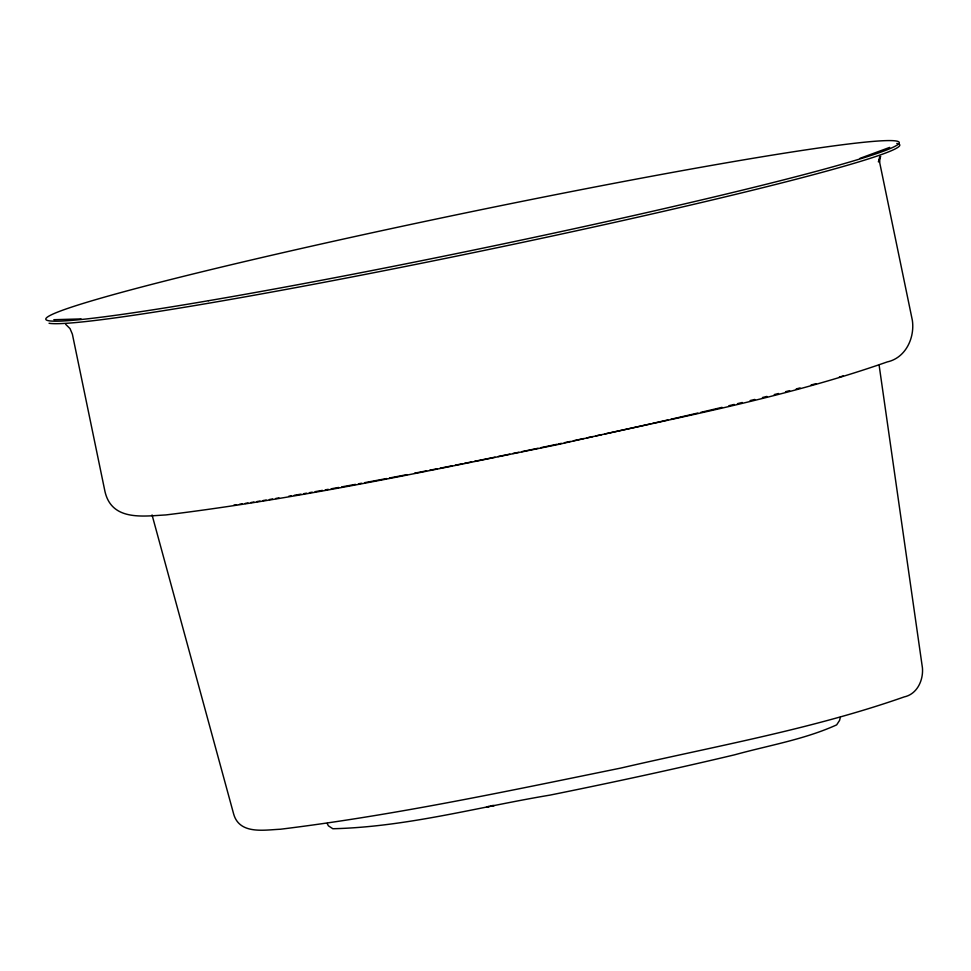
<?xml version="1.0" encoding="UTF-8"?>
<svg xmlns="http://www.w3.org/2000/svg" width="971" height="971" viewBox="0 0 971 971"><rect width="100%" height="100%" fill="white"/><g stroke="black" fill="none" stroke-linecap="round" stroke-linejoin="round"><path stroke-width="1.46" d="M840.364 717.193L839.563 720.421L836.65 724.876C804.279 739.55 768.716 745.376 734.646 754.807C673.34 769.384 611.742 782.626 549.974 795.115C477.902 807.107 406.145 827.037 332.835 828.736L328.368 825.799L327.166 823.408M880.685 156.38L878.439 161.975L879.702 156.877L879.762 162.946L912.352 320.333C914.913 337.859 905.664 357.947 887.215 361.928C780.866 399.239 669.189 418.756 559.624 444.184C428.964 470.801 298.291 498.718 165.847 514.933C142.871 516.184 111.823 521.196 104.989 491.593L72.388 334.206L70.033 328.623L65.725 324.375M859.942 158.37L889.691 147.398M488.474 806.428L486.544 807.022L494.312 805.566M490.816 805.894L493.317 805.396M53.83 319.702L81.054 318.925M152.059 514.946L233.671 814.086C239.558 834.817 264.246 829.914 280.352 829.246C394.881 815.215 507.894 791.074 620.87 768.061C715.615 746.068 812.205 729.197 904.159 696.923C917.158 694.18 923.433 680.27 922.45 667.987L879.143 365.351M896.791 143.441A435.93 19.019 -11.7 0 1 523.6 242.155A435.93 19.019 -11.7 0 1 49.06 323.258M843.131 375.959A373.653 16.301 -11.7 0 1 839.296 377.1M815.907 383.691A373.653 16.301 -11.7 0 1 811.028 385.014M800.08 387.927A373.653 16.301 -11.7 0 1 796.232 388.934M789.617 390.658A373.653 16.301 -11.7 0 1 785.539 391.714M778.548 393.498A373.653 16.301 -11.7 0 1 774.251 394.578M766.92 396.423A373.653 16.301 -11.7 0 1 762.429 397.54M754.795 399.433A373.653 16.301 -11.7 0 1 750.134 400.574M742.257 402.492A373.653 16.301 -11.7 0 1 737.462 403.657M734.246 404.434A373.653 16.301 -11.7 0 1 728.881 405.72M722.036 407.347A373.653 16.301 -11.7 0 1 700.734 412.372M697.809 413.051A373.653 16.301 -11.7 0 1 670.9 419.254M667.854 419.945A373.653 16.301 -11.7 0 1 652.5 423.417M650.958 423.769A373.653 16.301 -11.7 0 1 604.727 434.013M601.753 434.656A373.653 16.301 -11.7 0 1 595.806 435.955M592.82 436.598A373.653 16.301 -11.7 0 1 586.836 437.885M583.85 438.54A373.653 16.301 -11.7 0 1 573.363 440.785M570.378 441.429A373.653 16.301 -11.7 0 1 564.394 442.703M561.396 443.334A373.653 16.301 -11.7 0 1 558.41 443.978M556.966 444.281A373.653 16.301 -11.7 0 1 540.908 447.667M537.97 448.286A373.653 16.301 -11.7 0 1 521.73 451.673M518.769 452.28A373.653 16.301 -11.7 0 1 512.846 453.506M509.872 454.125A373.653 16.301 -11.7 0 1 498.026 456.552M495.076 457.159A373.653 16.301 -11.7 0 1 474.503 461.334M471.59 461.917A373.653 16.301 -11.7 0 1 464.344 463.373M462.9 463.665A373.653 16.301 -11.7 0 1 455.326 465.17M452.304 465.777A373.653 16.301 -11.7 0 1 440.179 468.18M437.156 468.775A373.653 16.301 -11.7 0 1 429.595 470.255M426.585 470.838A373.653 16.301 -11.7 0 1 414.581 473.18M407.128 474.613A373.653 16.301 -11.7 0 1 389.505 477.987M386.616 478.545A373.653 16.301 -11.7 0 1 364.732 482.648M361.637 483.23A373.653 16.301 -11.7 0 1 358.542 483.801M355.471 484.371A373.653 16.301 -11.7 0 1 341.731 486.884M338.721 487.442A373.653 16.301 -11.7 0 1 331.232 488.789M328.259 489.323A373.653 16.301 -11.7 0 1 325.309 489.857M322.384 490.379A373.653 16.301 -11.7 0 1 315.126 491.666M312.261 492.176A373.653 16.301 -11.7 0 1 309.409 492.673M306.593 493.171A373.653 16.301 -11.7 0 1 303.789 493.669M301.01 494.142A373.653 16.301 -11.7 0 1 294.152 495.331M291.458 495.793A373.653 16.301 -11.7 0 1 288.788 496.254M278.956 497.917A373.653 16.301 -11.7 0 1 275.728 498.463M272.523 498.997A373.653 16.301 -11.7 0 1 269.355 499.531M266.2 500.041A373.653 16.301 -11.7 0 1 263.08 500.55M259.997 501.06A373.653 16.301 -11.7 0 1 256.951 501.558M253.929 502.043A373.653 16.301 -11.7 0 1 250.943 502.517M248.006 502.978A373.653 16.301 -11.7 0 1 245.093 503.439M242.228 503.888A373.653 16.301 -11.7 0 1 239.4 504.325M236.608 504.762A373.653 16.301 -11.7 0 1 233.865 505.175M208.534 300.707A435.93 19.019 -11.7 0 0 894.959 146.342A435.93 19.019 -11.7 0 0 313.767 245.675A435.93 19.019 -11.7 0 0 208.534 300.707"/></g></svg>
